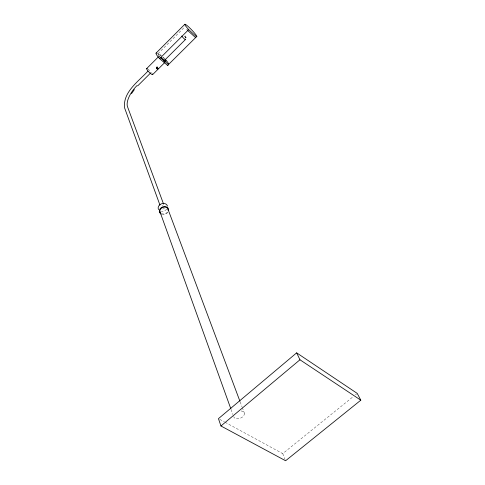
<?xml version="1.0" encoding="UTF-8"?>
<svg xmlns="http://www.w3.org/2000/svg" width="485" height="485" viewBox="0 0 485 485"><rect width="100%" height="100%" fill="white"/><g stroke="black" fill="none" stroke-linecap="round" stroke-linejoin="round"><path stroke-width="0.36" stroke-dasharray="2.42 1.82" d="M158.001 53.702L185.064 26.614M225.082 422.253L282.731 453.627L353.11 396.712M355.457 394.814L356.627 393.862M219.778 419.367L224.422 421.889M282.731 453.627L285.077 459.453M240.172 401.877L242.027 406.83M242.294 407.539L244.416 413.202M231.078 409.492L232.873 414.469M241.124 410.94A5.674 3.601 -22 0 1 242.324 417.13A5.674 3.601 -22 0 1 233.637 416.603M167.398 212.078A4.226 3.359 -20.1 0 1 161.663 213.673M167.852 212.278A4.789 3.807 -20.1 0 1 162.439 214.412M166.67 209.114A4.765 3.801 -20 0 1 161.287 211.23M164.403 208.089A1.94 1.546 -20 0 1 162.687 208.98M162.02 206.058A1.94 1.546 -20 0 1 162.984 205.792M160.129 55.957A4.262 0.685 45.7 0 1 161.165 55.83M162.62 57.06A4.262 0.685 45.7 0 1 164.154 58.63M147.913 69.07A4.238 0.776 45.5 0 1 150.914 71.828M151.575 72.611A4.238 0.776 45.5 0 1 152.108 73.326M157.346 53.435A8.554 1.388 45.7 0 1 159.88 55.296M159.038 55.914A7.56 1.219 45.7 0 1 161.408 55.575M163.324 57.321A7.56 1.219 45.7 0 1 164.773 58.794"/><path stroke-width="0.73" d="M157.867 68.373C157.673 66.9 155.97 68.779 157.358 69.125C159.165 69.137 157.207 66.936 156.922 68.537M157.364 67.645C157.667 66.196 155.412 67.603 156.928 67.906M131.496 93.653L134.363 89.592M156.061 53.107L184.864 24.25M146.664 68.591L158.559 56.703M159.595 58.655L188.677 29.621A8.651 1.006 46.1 0 1 185.221 24.268A8.651 1.006 46.1 0 1 193 31.307A8.651 1.006 46.1 0 1 196.51 36.715L167.61 65.408L159.595 58.655A8.554 1.388 45.7 0 1 156.516 53.065M147.986 71.04C138.837 81.159 122.414 92.211 124.645 108.034L159.941 205.07M184.918 36.351L185.234 36.12L184.973 36.381M137.649 85.906L150.78 72.817M156.552 67.785L157.267 67.075M164.36 60.522L185.391 39.576M152.623 74.623L164.518 62.783M296.656 352.85L218.456 418.646L220.948 425.975L285.598 460.75L360.81 400.186L357.215 393.39L296.656 352.85L299.954 359.779L360.81 400.186M220.948 425.975L299.954 359.779M157.74 68.591L157.007 68.634M188.677 29.621L196.51 36.715M168.059 209.429L239.905 401.174M163.603 204.143L127.525 106.755A18.703 8.312 -51 0 1 137.012 85.572M159.935 211.684L230.824 408.776M168.113 210.32A4.226 3.359 -20.1 0 0 165.876 207.259A4.226 3.359 -20.1 0 0 161.311 208.271L160.59 209.029A4.226 3.359 -20.1 0 0 160.274 212.497M168.665 210.284A4.789 3.807 -20.1 0 0 166.131 206.816A4.789 3.807 -20.1 0 0 160.947 207.968L160.129 208.823A4.789 3.807 -20.1 0 0 161.347 214.091M158.631 209.575A4.765 3.801 -20 0 1 158.983 205.658L159.795 204.797A4.765 3.801 -20 0 1 164.391 203.524A4.765 3.801 -20 0 1 167.422 206.119M181.833 36.017A2.564 0.327 46 0 0 183.166 37.745A2.564 0.327 46 0 0 185.052 39.455L185.276 39.576A2.564 0.327 46 0 0 185.258 39.2M152.478 73.92A4.238 0.776 45.5 0 1 150.696 73.623L149.92 72.956A4.238 0.776 45.5 0 1 146.961 69.567A4.238 0.776 45.5 0 1 147.331 68.712M164.415 62.128A4.262 0.691 45.7 0 1 163.845 61.759M164.482 61.007A4.262 0.691 45.7 0 1 164.864 61.595M161.056 57.26A4.262 0.685 45.7 0 0 165.306 61.243L165.712 61.419A4.262 0.685 45.7 0 0 164.827 59.412M168.034 65.329A8.554 1.388 45.7 0 1 167.61 65.408M186.943 29.579A7.645 0.897 46.1 0 0 187.756 30.537L195.6 37.618A7.645 0.897 46.1 0 0 195.661 37.212M159.353 56.339A7.56 1.219 45.7 0 0 160.493 57.757L168.501 64.523A7.56 1.219 45.7 0 0 165.233 59.291M156.734 68.161C157.637 70.392 158.577 66.427 156.734 68.161M185.803 37.824L185.719 37.139L185.803 37.824"/></g></svg>
